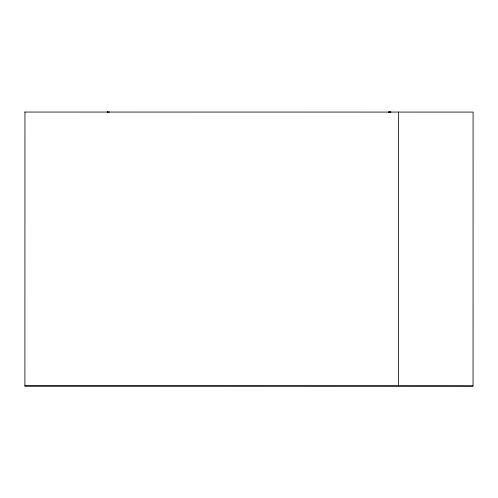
<?xml version="1.0" encoding="UTF-8"?>
<svg xmlns="http://www.w3.org/2000/svg" width="498" height="498" viewBox="0 0 498 498"><rect width="100%" height="100%" fill="white"/><g stroke="black" fill="none" stroke-linecap="round" stroke-linejoin="round"><path stroke-width="0.75" d="M24.95 111.932L24.9 386.068L473.05 386.018L473.088 112.087L24.95 112.056M473.05 386.018L398.412 385.95L398.493 112.044M398.412 385.95L24.9 385.85M107.842 112.019L107.251 112.019L109.579 112.019M390.22 112.087L388.484 112.087L390.818 112.087L390.22 112.081"/></g></svg>
